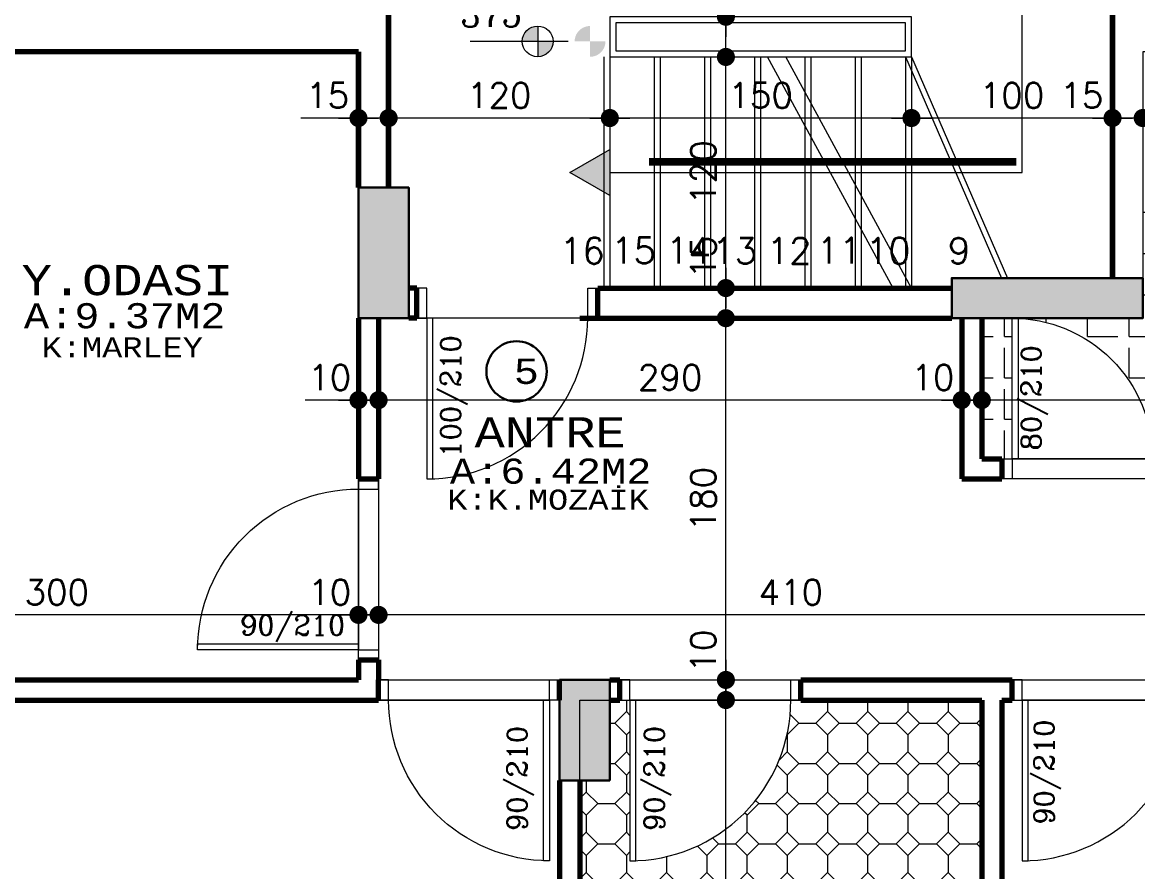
# Model space of a CAD drawing. Header units: millimetres. Extents: x 35860 to 71103, y -11298 to -8385.
# Drawn here: x 47199 to 47754, y -10414 to -9991 of the extents above; entities that cross this region are included whole.
import ezdxf
from ezdxf.enums import TextEntityAlignment as Align

# ---------------------------------------------------------------- set-up
doc = ezdxf.new("R2010")
doc.units = ezdxf.units.MM
doc.header["$MEASUREMENT"] = 0
doc.layers.get('0').update_dxf_attribs({"lineweight": 15})
doc.layers.get('Defpoints').update_dxf_attribs({"lineweight": 20})
for name, color, linetype, lineweight in [('02', 2, 'Continuous', 20), ('03_Yazı', 1, 'Continuous', 30), ('05', 4, 'Continuous', 50), ('07', 3, 'Continuous', 70), ('Kolon', 6, 'Continuous', 30), ('Merd&Balkon', 40, 'Continuous', 20), ('Ölçü', 140, 'Continuous', 20)]:
    doc.layers.add(name, color=color, linetype=linetype, lineweight=lineweight)
doc.layers.add('Lay_X', color=45, linetype='Continuous', lineweight=13, plot=False)
doc.styles.add('0', font='txt.shx')
doc.styles.add('C', font='')
doc.styles.add('ROMANC', font='romanc', dxfattribs={"height": 0.11})
doc.styles.get('C').set_extended_font_data('Courier New Tur')
doc.dimstyles.new('2', dxfattribs={"dimtxt": 12.5, "dimasz": 1, "dimexe": 0, "dimexo": 0, "dimgap": 5, "dimtad": 1, "dimdec": 0, "dimlfac": -1, "dimzin": 12, "dimdsep": 46, "dimtxsty": '0', "dimblk": 'DOT', "dimcen": 2.5, "dimse1": 1, "dimse2": 1, "dimclrd": 256, "dimclrt": 1, "dimadec": 0, "dimazin": 0, "dimtfac": 1, "dimtdec": 0, "dimtmove": 0, "dimatfit": 0, "dimldrblk": 'DOT', "dimfxl": 1, "dimtolj": 1, "dimtzin": 0, "dimlwd": -1, "dimarcsym": 0})

# ---------------------------------------------------------------- blocks, each defined once
blk = doc.blocks.new('DOT')
at = {"color": 0}
blk.add_line((-10, 0), (10, 0), dxfattribs=at)
at = {"color": 0, "const_width": 4.5}
blk.add_lwpolyline([(-2.25, 0, 1), (2.25, 0, 1)], format="xyb", close=True, dxfattribs=at)
blk = doc.blocks.new('*D595')
at = {"layer": 'Defpoints', "color": 0, "transparency": 16777216}
for p in [(47376.06, -10218.42), (47376.06, -10286.05), (47786.06, -10308.42)]:
    blk.add_point(p, dxfattribs=at)
at = {"layer": 'Ölçü', "transparency": 16777216}
blk.add_line((47785.06, -10286.05), (47377.06, -10286.05), dxfattribs=at)
at = {"layer": 'Ölçü', "transparency": 16777216, "rotation": 180}
blk.add_blockref('DOT', (47376.06, -10286.05), dxfattribs=at)
at = {"layer": 'Ölçü', "transparency": 16777216}
blk.add_blockref('DOT', (47786.06, -10286.05), dxfattribs=at)
at = {"layer": 'Ölçü', "color": 1, "transparency": 16777216, "insert": (47581.06, -10274.8), "char_height": 12.5, "attachment_point": 5, "style": '0'}
blk.add_mtext('\\A1;410', dxfattribs=at)
blk = doc.blocks.new('*D596')
at = {"layer": 'Defpoints', "color": 0, "transparency": 16777216}
for p in [(47366.06, -10218.42), (47376.06, -10218.42), (47366.06, -10286.05)]:
    blk.add_point(p, dxfattribs=at)
at = {"layer": 'Ölçü', "transparency": 16777216}
for p, q in [((47365.06, -10286.05), (47339.48, -10286.05)), ((47376.06, -10286.05), (47366.06, -10286.05)), ((47377.06, -10286.05), (47378.06, -10286.05))]:
    blk.add_line(p, q, dxfattribs=at)
blk.add_blockref('DOT', (47366.06, -10286.05), dxfattribs=at)
at = {"layer": 'Ölçü', "transparency": 16777216, "rotation": 180}
blk.add_blockref('DOT', (47376.06, -10286.05), dxfattribs=at)
at = {"layer": 'Ölçü', "color": 1, "transparency": 16777216, "insert": (47351.77, -10274.8), "char_height": 12.5, "attachment_point": 5, "style": '0'}
blk.add_mtext('\\A1;10', dxfattribs=at)
blk = doc.blocks.new('*D597')
at = {"layer": 'Defpoints', "color": 0, "transparency": 16777216}
for p in [(47366.06, -10218.42), (47066.06, -10286.05), (47066.06, -10318.42)]:
    blk.add_point(p, dxfattribs=at)
at = {"layer": 'Ölçü', "transparency": 16777216}
blk.add_line((47365.06, -10286.05), (47067.06, -10286.05), dxfattribs=at)
at = {"layer": 'Ölçü', "transparency": 16777216, "rotation": 180}
blk.add_blockref('DOT', (47066.06, -10286.05), dxfattribs=at)
at = {"layer": 'Ölçü', "transparency": 16777216}
blk.add_blockref('DOT', (47366.06, -10286.05), dxfattribs=at)
at = {"layer": 'Ölçü', "color": 1, "transparency": 16777216, "insert": (47216.06, -10274.8), "char_height": 12.5, "attachment_point": 5, "style": '0'}
blk.add_mtext('\\A1;300', dxfattribs=at)
blk = doc.blocks.new('*D600')
at = {"layer": 'Defpoints', "color": 0, "transparency": 16777216}
for p in [(47756.06, -10005.92), (47936.06, -10005.92), (47756.06, -10038.81)]:
    blk.add_point(p, dxfattribs=at)
at = {"layer": 'Ölçü', "transparency": 16777216}
blk.add_line((47935.06, -10038.81), (47757.06, -10038.81), dxfattribs=at)
at = {"layer": 'Ölçü', "transparency": 16777216, "rotation": 180}
blk.add_blockref('DOT', (47756.06, -10038.81), dxfattribs=at)
at = {"layer": 'Ölçü', "transparency": 16777216}
blk.add_blockref('DOT', (47936.06, -10038.81), dxfattribs=at)
at = {"layer": 'Ölçü', "color": 1, "transparency": 16777216, "insert": (47846.06, -10027.56), "char_height": 12.5, "attachment_point": 5, "style": '0'}
blk.add_mtext('\\A1;180', dxfattribs=at)
blk = doc.blocks.new('*D601')
at = {"layer": 'Defpoints', "color": 0, "transparency": 16777216}
for p in [(47756.06, -10005.92), (47741.06, -10038.81), (47741.06, -10118.42)]:
    blk.add_point(p, dxfattribs=at)
at = {"layer": 'Ölçü', "transparency": 16777216}
for p, q in [((47740.06, -10038.81), (47712.39, -10038.81)), ((47756.06, -10038.81), (47741.06, -10038.81)), ((47757.06, -10038.81), (47758.06, -10038.81))]:
    blk.add_line(p, q, dxfattribs=at)
blk.add_blockref('DOT', (47741.06, -10038.81), dxfattribs=at)
at = {"layer": 'Ölçü', "transparency": 16777216, "rotation": 180}
blk.add_blockref('DOT', (47756.06, -10038.81), dxfattribs=at)
at = {"layer": 'Ölçü', "color": 1, "transparency": 16777216, "insert": (47725.73, -10027.56), "char_height": 12.5, "attachment_point": 5, "style": '0'}
blk.add_mtext('\\A1;15', dxfattribs=at)
blk = doc.blocks.new('*D602')
at = {"layer": 'Defpoints', "color": 0, "transparency": 16777216}
for p in [(47641.06, -10008.42), (47641.06, -10038.81), (47741.06, -10118.42)]:
    blk.add_point(p, dxfattribs=at)
at = {"layer": 'Ölçü', "transparency": 16777216}
blk.add_line((47740.06, -10038.81), (47642.06, -10038.81), dxfattribs=at)
at = {"layer": 'Ölçü', "transparency": 16777216, "rotation": 180}
blk.add_blockref('DOT', (47641.06, -10038.81), dxfattribs=at)
at = {"layer": 'Ölçü', "transparency": 16777216}
blk.add_blockref('DOT', (47741.06, -10038.81), dxfattribs=at)
at = {"layer": 'Ölçü', "color": 1, "transparency": 16777216, "insert": (47691.06, -10027.56), "char_height": 12.5, "attachment_point": 5, "style": '0'}
blk.add_mtext('\\A1;100', dxfattribs=at)
blk = doc.blocks.new('*D603')
at = {"layer": 'Defpoints', "color": 0, "transparency": 16777216}
for p in [(47491.06, -10008.42), (47641.06, -10008.42), (47491.06, -10038.81)]:
    blk.add_point(p, dxfattribs=at)
at = {"layer": 'Ölçü', "transparency": 16777216}
blk.add_line((47640.06, -10038.81), (47492.06, -10038.81), dxfattribs=at)
at = {"layer": 'Ölçü', "transparency": 16777216, "rotation": 180}
blk.add_blockref('DOT', (47491.06, -10038.81), dxfattribs=at)
at = {"layer": 'Ölçü', "transparency": 16777216}
blk.add_blockref('DOT', (47641.06, -10038.81), dxfattribs=at)
at = {"layer": 'Ölçü', "color": 1, "transparency": 16777216, "insert": (47566.06, -10027.56), "char_height": 12.5, "attachment_point": 5, "style": '0'}
blk.add_mtext('\\A1;150', dxfattribs=at)
blk = doc.blocks.new('*D604')
at = {"layer": 'Defpoints', "color": 0, "transparency": 16777216}
for p in [(47491.06, -10008.42), (47381.06, -10038.81), (47381.06, -10073.42)]:
    blk.add_point(p, dxfattribs=at)
at = {"layer": 'Ölçü', "transparency": 16777216}
blk.add_line((47490.06, -10038.81), (47382.06, -10038.81), dxfattribs=at)
at = {"layer": 'Ölçü', "transparency": 16777216, "rotation": 180}
blk.add_blockref('DOT', (47381.06, -10038.81), dxfattribs=at)
at = {"layer": 'Ölçü', "transparency": 16777216}
blk.add_blockref('DOT', (47491.06, -10038.81), dxfattribs=at)
at = {"layer": 'Ölçü', "color": 1, "transparency": 16777216, "insert": (47436.06, -10027.56), "char_height": 12.5, "attachment_point": 5, "style": '0'}
blk.add_mtext('\\A1;120', dxfattribs=at)
blk = doc.blocks.new('*D605')
at = {"layer": 'Defpoints', "color": 0, "transparency": 16777216}
for p in [(47366.06, -10005.92), (47366.06, -10038.81), (47381.06, -10073.42)]:
    blk.add_point(p, dxfattribs=at)
at = {"layer": 'Ölçü', "transparency": 16777216}
for p, q in [((47365.06, -10038.81), (47337.39, -10038.81)), ((47381.06, -10038.81), (47366.06, -10038.81)), ((47382.06, -10038.81), (47383.06, -10038.81))]:
    blk.add_line(p, q, dxfattribs=at)
blk.add_blockref('DOT', (47366.06, -10038.81), dxfattribs=at)
at = {"layer": 'Ölçü', "transparency": 16777216, "rotation": 180}
blk.add_blockref('DOT', (47381.06, -10038.81), dxfattribs=at)
at = {"layer": 'Ölçü', "color": 1, "transparency": 16777216, "insert": (47350.73, -10027.56), "char_height": 12.5, "attachment_point": 5, "style": '0'}
blk.add_mtext('\\A1;15', dxfattribs=at)
blk = doc.blocks.new('*D607')
at = {"layer": 'Defpoints', "color": 0, "transparency": 16777216}
for p in [(47936.06, -10172.17), (47676.06, -10179.16), (47676.06, -10208.42)]:
    blk.add_point(p, dxfattribs=at)
at = {"layer": 'Ölçü', "transparency": 16777216}
blk.add_line((47935.06, -10179.16), (47677.06, -10179.16), dxfattribs=at)
at = {"layer": 'Ölçü', "transparency": 16777216, "rotation": 180}
blk.add_blockref('DOT', (47676.06, -10179.16), dxfattribs=at)
at = {"layer": 'Ölçü', "transparency": 16777216}
blk.add_blockref('DOT', (47936.06, -10179.16), dxfattribs=at)
at = {"layer": 'Ölçü', "color": 1, "transparency": 16777216, "insert": (47806.06, -10167.91), "char_height": 12.5, "attachment_point": 5, "style": '0'}
blk.add_mtext('\\A1;260', dxfattribs=at)
blk = doc.blocks.new('*D608')
at = {"layer": 'Defpoints', "color": 0, "transparency": 16777216}
for p in [(47666.06, -10179.16), (47676.06, -10208.42), (47666.06, -10218.42)]:
    blk.add_point(p, dxfattribs=at)
at = {"layer": 'Ölçü', "transparency": 16777216}
for p, q in [((47665.06, -10179.16), (47639.48, -10179.16)), ((47676.06, -10179.16), (47666.06, -10179.16)), ((47677.06, -10179.16), (47678.06, -10179.16))]:
    blk.add_line(p, q, dxfattribs=at)
blk.add_blockref('DOT', (47666.06, -10179.16), dxfattribs=at)
at = {"layer": 'Ölçü', "transparency": 16777216, "rotation": 180}
blk.add_blockref('DOT', (47676.06, -10179.16), dxfattribs=at)
at = {"layer": 'Ölçü', "color": 1, "transparency": 16777216, "insert": (47651.77, -10167.91), "char_height": 12.5, "attachment_point": 5, "style": '0'}
blk.add_mtext('\\A1;10', dxfattribs=at)
blk = doc.blocks.new('*D609')
at = {"layer": 'Defpoints', "color": 0, "transparency": 16777216}
for p in [(47376.06, -10179.16), (47376.06, -10218.42), (47666.06, -10218.42)]:
    blk.add_point(p, dxfattribs=at)
at = {"layer": 'Ölçü', "transparency": 16777216}
blk.add_line((47665.06, -10179.16), (47377.06, -10179.16), dxfattribs=at)
at = {"layer": 'Ölçü', "transparency": 16777216, "rotation": 180}
blk.add_blockref('DOT', (47376.06, -10179.16), dxfattribs=at)
at = {"layer": 'Ölçü', "transparency": 16777216}
blk.add_blockref('DOT', (47666.06, -10179.16), dxfattribs=at)
at = {"layer": 'Ölçü', "color": 1, "transparency": 16777216, "insert": (47521.06, -10167.91), "char_height": 12.5, "attachment_point": 5, "style": '0'}
blk.add_mtext('\\A1;290', dxfattribs=at)
blk = doc.blocks.new('*D610')
at = {"layer": 'Defpoints', "color": 0, "transparency": 16777216}
for p in [(47366.06, -10179.16), (47366.06, -10218.42), (47376.06, -10218.42)]:
    blk.add_point(p, dxfattribs=at)
at = {"layer": 'Ölçü', "transparency": 16777216}
for p, q in [((47365.06, -10179.16), (47339.48, -10179.16)), ((47376.06, -10179.16), (47366.06, -10179.16)), ((47377.06, -10179.16), (47378.06, -10179.16))]:
    blk.add_line(p, q, dxfattribs=at)
blk.add_blockref('DOT', (47366.06, -10179.16), dxfattribs=at)
at = {"layer": 'Ölçü', "transparency": 16777216, "rotation": 180}
blk.add_blockref('DOT', (47376.06, -10179.16), dxfattribs=at)
at = {"layer": 'Ölçü', "color": 1, "transparency": 16777216, "insert": (47351.77, -10167.91), "char_height": 12.5, "attachment_point": 5, "style": '0'}
blk.add_mtext('\\A1;10', dxfattribs=at)
blk = doc.blocks.new('*D658')
at = {"layer": 'Defpoints', "color": 0, "transparency": 16777216}
for p in [(47548.77, -10328.42), (47586.06, -10328.42), (47489.95, -10668.42)]:
    blk.add_point(p, dxfattribs=at)
at = {"layer": 'Ölçü', "transparency": 16777216}
blk.add_line((47548.77, -10667.42), (47548.77, -10329.42), dxfattribs=at)
for p, rotation in [((47548.77, -10328.42), 90), ((47548.77, -10668.42), 270)]:
    blk.add_blockref('DOT', p, dxfattribs=dict(at, rotation=rotation))
at = {"layer": 'Ölçü', "color": 1, "transparency": 16777216, "insert": (47537.52, -10498.42), "char_height": 12.5, "attachment_point": 5, "rotation": 90, "style": '0'}
blk.add_mtext('\\A1;340', dxfattribs=at)
blk = doc.blocks.new('*D659')
at = {"layer": 'Defpoints', "color": 0, "transparency": 16777216}
for p in [(47548.77, -10318.42), (47586.06, -10318.42), (47586.06, -10328.42)]:
    blk.add_point(p, dxfattribs=at)
at = {"layer": 'Ölçü', "transparency": 16777216}
for p, q in [((47548.77, -10317.42), (47548.77, -10291.84)), ((47548.77, -10328.42), (47548.77, -10318.42)), ((47548.77, -10329.42), (47548.77, -10330.42))]:
    blk.add_line(p, q, dxfattribs=at)
for p, rotation in [((47548.77, -10318.42), 270), ((47548.77, -10328.42), 90)]:
    blk.add_blockref('DOT', p, dxfattribs=dict(at, rotation=rotation))
at = {"layer": 'Ölçü', "color": 1, "transparency": 16777216, "insert": (47537.52, -10304.13), "char_height": 12.5, "attachment_point": 5, "rotation": 90, "style": '0'}
blk.add_mtext('\\A1;10', dxfattribs=at)
blk = doc.blocks.new('*D660')
at = {"layer": 'Defpoints', "color": 0, "transparency": 16777216}
for p in [(47476.06, -10138.42), (47548.77, -10138.42), (47586.06, -10318.42)]:
    blk.add_point(p, dxfattribs=at)
at = {"layer": 'Ölçü', "transparency": 16777216}
blk.add_line((47548.77, -10317.42), (47548.77, -10139.42), dxfattribs=at)
for p, rotation in [((47548.77, -10138.42), 90), ((47548.77, -10318.42), 270)]:
    blk.add_blockref('DOT', p, dxfattribs=dict(at, rotation=rotation))
at = {"layer": 'Ölçü', "color": 1, "transparency": 16777216, "insert": (47537.52, -10228.42), "char_height": 12.5, "attachment_point": 5, "rotation": 90, "style": '0'}
blk.add_mtext('\\A1;180', dxfattribs=at)
blk = doc.blocks.new('*D661')
at = {"layer": 'Defpoints', "color": 0, "transparency": 16777216}
for p in [(47485.04, -10123.42), (47548.77, -10123.42), (47476.06, -10138.42)]:
    blk.add_point(p, dxfattribs=at)
at = {"layer": 'Ölçü', "transparency": 16777216}
for p, q in [((47548.77, -10122.42), (47548.77, -10094.76)), ((47548.77, -10138.42), (47548.77, -10123.42)), ((47548.77, -10139.42), (47548.77, -10140.42))]:
    blk.add_line(p, q, dxfattribs=at)
for p, rotation in [((47548.77, -10123.42), 270), ((47548.77, -10138.42), 90)]:
    blk.add_blockref('DOT', p, dxfattribs=dict(at, rotation=rotation))
at = {"layer": 'Ölçü', "color": 1, "transparency": 16777216, "insert": (47537.52, -10108.09), "char_height": 12.5, "attachment_point": 5, "rotation": 90, "style": '0'}
blk.add_mtext('\\A1;15', dxfattribs=at)
blk = doc.blocks.new('*D662')
at = {"layer": 'Defpoints', "color": 0, "transparency": 16777216}
for p in [(47491.06, -10008.42), (47548.77, -10008.42), (47485.04, -10123.42)]:
    blk.add_point(p, dxfattribs=at)
at = {"layer": 'Ölçü', "transparency": 16777216}
blk.add_line((47548.77, -10122.42), (47548.77, -10009.42), dxfattribs=at)
for p, rotation in [((47548.77, -10008.42), 90), ((47548.77, -10123.42), 270)]:
    blk.add_blockref('DOT', p, dxfattribs=dict(at, rotation=rotation))
at = {"layer": 'Ölçü', "color": 1, "transparency": 16777216, "insert": (47537.52, -10065.92), "char_height": 12.5, "attachment_point": 5, "rotation": 90, "style": '0'}
blk.add_mtext('\\A1;120', dxfattribs=at)
blk = doc.blocks.new('*D663')
at = {"layer": 'Defpoints', "color": 0, "transparency": 16777216}
for p in [(47491.06, -9988.42), (47548.77, -9988.42), (47491.06, -10008.42)]:
    blk.add_point(p, dxfattribs=at)
at = {"layer": 'Ölçü', "transparency": 16777216}
for p, q in [((47548.77, -9987.42), (47548.77, -9957.67)), ((47548.77, -10008.42), (47548.77, -9988.42)), ((47548.77, -10009.42), (47548.77, -10010.42))]:
    blk.add_line(p, q, dxfattribs=at)
for p, rotation in [((47548.77, -9988.42), 270), ((47548.77, -10008.42), 90)]:
    blk.add_blockref('DOT', p, dxfattribs=dict(at, rotation=rotation))
at = {"layer": 'Ölçü', "color": 1, "transparency": 16777216, "insert": (47537.52, -9972.05), "char_height": 12.5, "attachment_point": 5, "rotation": 90, "style": '0'}
blk.add_mtext('\\A1;20', dxfattribs=at)
blk = doc.blocks.new('*D664')
at = {"layer": 'Defpoints', "color": 0, "transparency": 16777216}
for p in [(47485.04, -9873.42), (47548.77, -9873.42), (47491.06, -9988.42)]:
    blk.add_point(p, dxfattribs=at)
at = {"layer": 'Ölçü', "transparency": 16777216}
blk.add_line((47548.77, -9987.42), (47548.77, -9874.42), dxfattribs=at)
for p, rotation in [((47548.77, -9873.42), 90), ((47548.77, -9988.42), 270)]:
    blk.add_blockref('DOT', p, dxfattribs=dict(at, rotation=rotation))
at = {"layer": 'Ölçü', "color": 1, "transparency": 16777216, "insert": (47537.52, -9930.92), "char_height": 12.5, "attachment_point": 5, "rotation": 90, "style": '0'}
blk.add_mtext('\\A1;120', dxfattribs=at)
blk = doc.blocks.new('NO')
at = {"layer": '03_Yazı'}
blk.add_circle((0, 0), 15, dxfattribs=at)
at = {"layer": '03_Yazı', "style": 'C'}
blk.add_attdef('99', text='', height=12.5, dxfattribs=at).set_placement((0, 0), align=Align.MIDDLE_CENTER)

msp = doc.modelspace()

# ---------------------------------------------------------------- hatches: boundary and pattern name
h = msp.add_hatch()
h.set_pattern_fill('ANSI33', color=256, scale=30, style=0)
h.paths.add_polyline_path([(47466.06, -9402.81), (47466.06, -9351.71), (47491.06, -9352.81), (47491.06, -9402.81)])
h.paths.add_polyline_path([(47951.06, -9983.42), (47891.06, -9983.42), (47891.06, -10013.42), (47951.06, -10013.42)])
h.paths.add_polyline_path([(47926.06, -9628.42), (47951.06, -9628.42), (47951.06, -9678.42), (47926.06, -9678.42)])
h.paths.add_polyline_path([(47491.06, -9638.42), (47491.06, -9678.42), (47466.06, -9678.42), (47466.06, -9638.42)])
h.paths.add_polyline_path([(47926.06, -10368.42), (47951.06, -10368.42), (47951.06, -10318.42), (47926.06, -10318.42)])
h.paths.add_polyline_path([(47491.06, -10368.42), (47491.06, -10318.42), (47466.06, -10318.42), (47466.06, -10368.42)])
h.paths.add_polyline_path([(47926.06, -9423.08), (47926.06, -9371.98), (47951.06, -9373.08), (47951.06, -9423.08)])
h.paths.add_polyline_path([(47661.06, -9360.3), (47686.06, -9361.4), (47686.06, -9411.4), (47661.06, -9411.4)])
h.paths.add_polyline_path([(47391.06, -10138.42), (47366.06, -10138.42), (47366.06, -10073.42), (47391.06, -10073.42)])
h.paths.add_polyline_path([(47391.06, -9923.42), (47391.06, -9858.42), (47366.06, -9858.42), (47366.06, -9923.42)])
h.paths.add_polyline_path([(47661.06, -9873.42), (47661.06, -9878.42), (47666.06, -9878.42), (47756.06, -9878.42), (47756.06, -9858.42), (47661.06, -9858.42)])
h.paths.add_polyline_path([(47661.06, -10133.42), (47661.06, -10118.42), (47756.06, -10118.42), (47756.06, -10138.42), (47661.06, -10138.42)])
h.paths.add_polyline_path([(47661.06, -10623.42), (47686.06, -10623.42), (47686.06, -10573.42), (47661.06, -10573.42)])
h.paths.add_polyline_path([(47491.06, -10623.42), (47491.06, -10573.42), (47466.06, -10573.42), (47466.06, -10623.42)])
h.paths.add_polyline_path([(47926.06, -10623.42), (47926.06, -10573.42), (47951.06, -10573.42), (47951.06, -10623.42)])
h.paths.add_polyline_path([(47051.06, -9384.52), (47051.06, -9333.42), (47076.06, -9334.52), (47076.06, -9384.52)])
h.paths.add_polyline_path([(47101.06, -9678.42), (47051.06, -9678.42), (47051.06, -9653.42), (47101.06, -9653.42)])
h.paths.add_polyline_path([(47091.06, -9893.42), (47051.06, -9893.42), (47051.06, -9923.42), (47091.06, -9923.42)])
h.paths.add_polyline_path([(47076.06, -10623.42), (47076.06, -10573.42), (47051.06, -10573.42), (47051.06, -10623.42)])
h.paths.add_polyline_path([(47101.06, -10318.42), (47051.06, -10318.42), (47051.06, -10343.42), (47101.06, -10343.42)])
h = msp.add_hatch(color=256)
h.paths.add_polyline_path([(47462.83, -10000.69, -0.414214), (47455.17, -10008.35), (47455.17, -10000.69)])
h.paths.add_polyline_path([(47455.17, -9993.03), (47455.17, -10000.69), (47447.51, -10000.69, -0.414214)])
h = msp.add_hatch(color=256)
h.paths.add_polyline_path([(47488.89, -10000.69, -0.414214), (47481.23, -10008.35), (47481.23, -10000.69)])
h.paths.add_polyline_path([(47481.23, -9993.03), (47481.23, -10000.69), (47473.56, -10000.69, -0.414214)])
h = msp.add_hatch()
h.set_pattern_fill('ANGLE', color=256, scale=75, style=0)
h.set_pattern_definition([(0, (-2080.745, 0), (0, 20.625), [15, -5.625]), (90, (-2080.745, 0), (-20.625, 1e-15), [15, -5.625])])
h.paths.add_polyline_path([(47936.06, -10065.92), (47756.06, -10065.92), (47756.06, -10138.42), (47694.06, -10138.42), (47694.06, -10138.49, -0.401712), (47761.06, -10208.42), (47826.06, -10208.42), (47826.06, -10173.42, -0.414214), (47831.06, -10168.42), (47871.06, -10168.42, -0.414214), (47876.06, -10173.42), (47876.06, -10208.42), (47936.06, -10208.42)])
h.paths.add_polyline_path([(47691.06, -10138.42), (47676.06, -10138.42), (47676.06, -10208.42), (47691.06, -10208.42)])
h.paths.add_polyline_path([(47909.27, -10158.54), (47932.19, -10158.54), (47932.19, -10177.29), (47909.27, -10177.29)], flags=24)
h.paths.add_polyline_path([(47787.31, -10158.54), (47824.81, -10158.54), (47824.81, -10177.29), (47787.31, -10177.29)], flags=24)
h.paths.add_polyline_path([(47868.33, -10204.55), (47868.33, -10183.71), (47887.08, -10183.71), (47887.08, -10204.55)], flags=25)
h.paths.add_polyline_path([(47868.33, -10125.92), (47868.33, -10088.42), (47887.08, -10088.42), (47887.08, -10125.92)], flags=24)
h.paths.add_polyline_path([(47761.75, -10125.6), (47873.82, -10125.6), (47873.82, -10104.53), (47761.75, -10104.53)], flags=24)
h.paths.add_polyline_path([(47765.6, -10141.17), (47866.75, -10141.17), (47866.75, -10121.33), (47765.6, -10121.33)], flags=24)
h.paths.add_polyline_path([(47774.05, -10110.96), (47860.72, -10110.96), (47860.72, -10087.3), (47774.05, -10087.3)], flags=24)
h = msp.add_hatch()
h.set_pattern_fill('SERAMIK1', color=256, scale=20, style=0, pattern_type=2)
h.set_pattern_definition([(315, (-2080.745, 5.8), (20.000006, -4e-15), [8.20244, -20.08184]), (0, (-2074.945, 0), (20, 20), [8.4, -11.6]), (45, (-2066.545, 0), (0, 20.000006), [8.20244, -20.08184]), (135, (-2060.745, 14.2), (-20.000006, 0), [8.20244, -20.08184]), (225, (-2074.945, 20), (-2e-15, -20.000006), [8.20244, -20.08184]), (270, (-2080.745, 14.2), (20, -20), [8.4, -11.6])])
h.paths.add_polyline_path([(47627.78, -10486.5), (47627.78, -10481.58), (47607.34, -10481.58), (47607.34, -10421.58), (47667.34, -10421.58), (47676.06, -10421.58), (47676.06, -10328.42), (47581.06, -10328.42, -0.40327), (47504.06, -10408.37), (47504.06, -10408.42), (47501.06, -10408.42), (47501.06, -10328.42), (47491.06, -10328.42), (47491.06, -10368.42), (47476.06, -10368.42), (47476.06, -10573.42), (47491.06, -10573.42), (47491.06, -10623.42), (47476.06, -10623.42), (47476.06, -10668.42), (47495.95, -10668.42), (47495.95, -10598.42), (47498.95, -10598.42), (47498.95, -10598.49, -0.401712), (47565.95, -10668.42), (47597.55, -10668.42), (47597.55, -10573.42), (47599.05, -10573.42), (47627.78, -10573.42), (47627.78, -10571.5)])
h.paths.add_polyline_path([(47558.35, -10506.77), (47593.77, -10506.77), (47593.77, -10525.52), (47558.35, -10525.52)], flags=24)
h.paths.add_polyline_path([(47528.14, -10517.17), (47528.14, -10479.67), (47546.89, -10479.67), (47546.89, -10517.17)], flags=24)
h.paths.add_polyline_path([(47492.72, -10474.43), (47593.87, -10474.43), (47593.87, -10454.6), (47492.72, -10454.6)], flags=24)
h.paths.add_polyline_path([(47488.87, -10460.18), (47600.93, -10460.18), (47600.93, -10439.11), (47488.87, -10439.11)], flags=24)
h.paths.add_polyline_path([(47491.94, -10444.13), (47594.19, -10444.13), (47594.19, -10421), (47491.94, -10421)], flags=24)

# ---------------------------------------------------------------- linework, layer by layer
for p, q in [((47455.17, -9993.03), (47455.17, -10008.35)), ((47455.17, -9993.03), (47455.17, -10008.35)), ((47462.83, -10000.69), (47421.64, -10000.69)), ((47462.83, -10000.69), (47421.64, -10000.69)), ((47470.4, -10000.69), (47462.75, -10000.69)), ((47470.4, -10000.69), (47462.75, -10000.69))]:
    msp.add_line(p, q)
msp.add_circle((47455.17, -10000.69), 7.66)
msp.add_circle((47455.17, -10000.69), 7.66)
at = {"layer": '02'}
for p, q in [((47488.06, -10008.42), (47488.06, -10123.42)), ((47513.06, -10008.42), (47513.06, -10123.42)), ((47538.06, -10008.42), (47538.06, -10123.42)), ((47563.06, -10008.42), (47563.06, -10123.42)), ((47588.06, -10008.42), (47588.06, -10123.42)), ((47613.06, -10008.42), (47613.06, -10123.42)), ((47638.06, -10008.42), (47685.89, -10118.42)), ((47638.06, -10008.42), (47638.06, -10123.42)), ((47694.06, -10208.42), (47691.06, -10208.42)), ((47366.06, -10300.42), (47366.06, -10303.42))]:
    msp.add_line(p, q, dxfattribs=at)
for points in [[(47395.04, -10138.42), (47400.04, -10138.42), (47400.04, -10123.42), (47395.04, -10123.42)], [(47485.04, -10138.42), (47480.04, -10138.42), (47480.04, -10123.42), (47485.04, -10123.42)], [(47686.06, -10208.42), (47691.06, -10208.42), (47691.06, -10218.42), (47686.06, -10218.42)], [(47366.06, -10218.42), (47366.06, -10223.42), (47376.06, -10223.42), (47376.06, -10218.42)], [(47366.06, -10308.42), (47366.06, -10303.42), (47376.06, -10303.42), (47376.06, -10308.42)], [(47376.06, -10328.42), (47381.06, -10328.42), (47381.06, -10318.42), (47376.06, -10318.42)], [(47466.06, -10328.42), (47461.06, -10328.42), (47461.06, -10318.42), (47466.06, -10318.42)], [(47496.06, -10328.42), (47501.06, -10328.42), (47501.06, -10318.42), (47496.06, -10318.42)], [(47586.06, -10328.42), (47581.06, -10328.42), (47581.06, -10318.42), (47586.06, -10318.42)], [(47691.06, -10328.42), (47696.06, -10328.42), (47696.06, -10318.42), (47691.06, -10318.42)]]:
    msp.add_lwpolyline(points, dxfattribs=at)
for points in [[(47400.04, -10218.42, 0.414214), (47480.04, -10138.42), (47400.04, -10138.42), (47400.04, -10218.42), (47403.04, -10218.42), (47403.04, -10138.42)], [(47691.06, -10138.42, -0.414214), (47761.06, -10208.42), (47691.06, -10208.42), (47691.06, -10138.42), (47694.06, -10138.42), (47694.06, -10208.42)], [(47286.06, -10303.42, -0.414214), (47366.06, -10223.42), (47366.06, -10303.42), (47286.06, -10303.42), (47286.06, -10300.42), (47366.06, -10300.42)], [(47461.06, -10408.42, -0.414214), (47381.06, -10328.42), (47461.06, -10328.42), (47461.06, -10408.42), (47458.06, -10408.42), (47458.06, -10328.42)], [(47501.06, -10408.42, 0.414214), (47581.06, -10328.42), (47501.06, -10328.42), (47501.06, -10408.42), (47504.06, -10408.42), (47504.06, -10328.42)], [(47696.06, -10408.42, 0.414214), (47776.06, -10328.42), (47696.06, -10328.42), (47696.06, -10408.42), (47699.06, -10408.42), (47699.06, -10328.42)]]:
    msp.add_lwpolyline(points, format="xyb", dxfattribs=at)
at = {"layer": '05', "ltscale": 3}
for p, q in [((47693.17, -10059.67), (47510.57, -10059.67)), ((47693.17, -10059.67), (47510.57, -10059.67)), ((47693.17, -10059.67), (47510.57, -10059.67)), ((47693.17, -10060.67), (47510.57, -10060.67)), ((47693.17, -10060.67), (47510.57, -10060.67)), ((47693.17, -10060.67), (47510.57, -10060.67)), ((47693.17, -10061.67), (47510.57, -10061.67)), ((47693.17, -10061.67), (47510.57, -10061.67)), ((47693.17, -10061.67), (47510.57, -10061.67))]:
    msp.add_line(p, q, dxfattribs=at)
at = {"layer": '07'}
for p, q in [((47741.06, -9878.42), (47741.06, -10118.42)), ((47741.06, -10118.42), (47741.06, -9878.42)), ((47381.06, -10073.42), (47381.06, -9923.42)), ((47381.06, -9923.42), (47381.06, -10073.42)), ((47366.06, -10005.92), (47066.06, -10005.92)), ((47366.06, -10073.42), (47366.06, -10005.92)), ((47366.06, -10005.92), (47366.06, -10073.42)), ((47395.04, -10123.42), (47391.06, -10123.42)), ((47395.04, -10138.42), (47395.04, -10123.42)), ((47485.04, -10123.42), (47661.06, -10123.42)), ((47485.04, -10138.42), (47485.04, -10123.42)), ((47366.06, -10138.42), (47366.06, -10218.42)), ((47376.06, -10138.42), (47376.06, -10218.42)), ((47395.04, -10138.42), (47391.06, -10138.42)), ((47476.06, -10138.42), (47661.06, -10138.42)), ((47666.06, -10138.42), (47666.06, -10218.42)), ((47676.06, -10138.42), (47676.06, -10208.42)), ((47676.06, -10208.42), (47686.06, -10208.42)), ((47686.06, -10208.42), (47686.06, -10218.42)), ((47366.06, -10218.42), (47376.06, -10218.42)), ((47666.06, -10218.42), (47686.06, -10218.42)), ((47366.06, -10308.42), (47366.06, -10318.42)), ((47366.06, -10308.42), (47376.06, -10308.42)), ((47376.06, -10308.42), (47376.06, -10318.42)), ((47101.06, -10318.42), (47366.06, -10318.42)), ((47376.06, -10328.42), (47376.06, -10318.42)), ((47466.06, -10328.42), (47466.06, -10318.42)), ((47491.06, -10318.42), (47496.06, -10318.42)), ((47496.06, -10328.42), (47496.06, -10318.42)), ((47586.06, -10318.42), (47676.06, -10318.42)), ((47586.06, -10328.42), (47586.06, -10318.42)), ((47676.06, -10318.42), (47676.06, -10318.42)), ((47676.06, -10318.42), (47691.06, -10318.42)), ((47691.06, -10328.42), (47691.06, -10318.42)), ((47101.06, -10328.42), (47376.06, -10328.42)), ((47491.06, -10328.42), (47496.06, -10328.42)), ((47586.06, -10328.42), (47676.06, -10328.42)), ((47676.06, -10328.42), (47676.06, -10573.42)), ((47686.06, -10328.42), (47686.06, -10573.42)), ((47686.06, -10328.42), (47691.06, -10328.42)), ((47466.06, -10368.42), (47466.06, -10573.42)), ((47476.06, -10368.42), (47476.06, -10573.42))]:
    msp.add_line(p, q, dxfattribs=at)
at = {"layer": 'Defpoints'}
for p in [(47586.06, -10318.42), (47595.01, -10318.42)]:
    msp.add_point(p, dxfattribs=at)
at = {"layer": 'Kolon'}
for points in [[(47391.06, -10138.42), (47366.06, -10138.42), (47366.06, -10073.42), (47391.06, -10073.42)], [(47661.06, -10133.42), (47661.06, -10118.42), (47756.06, -10118.42), (47756.06, -10138.42), (47661.06, -10138.42)], [(47491.06, -10368.42), (47491.06, -10318.42), (47466.06, -10318.42), (47466.06, -10318.42), (47466.06, -10368.42), (47466.06, -10368.42)]]:
    msp.add_lwpolyline(points, close=True, dxfattribs=at)
at = {"layer": 'Lay_X'}
for points in [[(47066.06, -10005.92), (47066.06, -10318.42), (47366.06, -10318.42), (47366.06, -10005.92)], [(47676.06, -10138.42), (47676.06, -10208.42), (47936.06, -10208.42), (47936.06, -10005.92), (47756.06, -10005.92), (47756.06, -10138.42)], [(47376.06, -10138.42), (47376.06, -10318.42), (47786.06, -10318.42), (47786.06, -10218.42), (47666.06, -10218.42), (47666.06, -10138.42)], [(47466.06, -10758.42), (47466.06, -10328.42), (47066.06, -10328.42), (47066.06, -10758.42)], [(47676.06, -10328.42), (47676.06, -10668.42), (47476.06, -10668.42), (47476.06, -10328.42)], [(47686.06, -10758.42), (47686.06, -10328.42), (47936.06, -10328.42), (47936.06, -10758.42)]]:
    msp.add_lwpolyline(points, close=True, dxfattribs=at)
at = {"layer": 'Merd&Balkon'}
for p, q in [((47696.06, -10065.92), (47696.06, -9930.92)), ((47491.06, -10008.42), (47491.06, -10123.42)), ((47516.06, -10008.42), (47516.06, -10123.42)), ((47541.06, -10008.42), (47541.06, -10123.42)), ((47566.06, -10008.42), (47566.06, -10123.42)), ((47631.95, -10123.42), (47569.45, -10008.42)), ((47641.06, -10123.42), (47578.56, -10008.42)), ((47591.06, -10008.42), (47591.06, -10123.42)), ((47616.06, -10008.42), (47616.06, -10123.42)), ((47641.06, -10008.42), (47641.06, -10123.42)), ((47641.06, -10008.42), (47688.89, -10118.42)), ((47471.11, -10065.92), (47491.06, -10054.4)), ((47491.06, -10054.4), (47491.06, -10077.44)), ((47491.06, -10077.44), (47471.11, -10065.92)), ((47491.06, -10065.92), (47696.06, -10065.92))]:
    msp.add_line(p, q, dxfattribs=at)
for points in [[(47641.06, -10008.42), (47641.06, -9988.42), (47491.06, -9988.42), (47491.06, -10008.42)], [(47638.06, -10005.42), (47638.06, -9991.42), (47494.06, -9991.42), (47494.06, -10005.42)]]:
    msp.add_lwpolyline(points, close=True, dxfattribs=at)
for points in [[(47484.41, -10065.92), (47471.11, -10065.92), (47491.06, -10054.4)], [(47484.41, -10065.92), (47491.06, -10054.4), (47491.06, -10077.44)], [(47484.41, -10065.92), (47491.06, -10077.44), (47471.11, -10065.92)]]:
    msp.add_solid(points, dxfattribs=at)

# ---------------------------------------------------------------- block references
at = {"layer": '03_Yazı'}
ref = msp.add_blockref('NO', (47444.66, -10164.87), dxfattribs=dict(at, xscale=-1))
ref.add_attrib('99', '5', dxfattribs={"height": 12.5, "style": 'C'}).set_placement((47449.55, -10164.87), align=Align.MIDDLE_CENTER)

# ---------------------------------------------------------------- texts
at = {"layer": '03_Yazı', "color": 4, "style": 'ROMANC'}
msp.add_text('375', height=12, dxfattribs=at).set_placement((47416.5, -9993.43))
at = {"layer": '03_Yazı'}
for s, height, style, p in [('16', 13, '0', (47466.24, -10111.35)), ('15', 13, '0', (47491.7, -10111.21)), ('14', 13, '0', (47519.09, -10111.21)), ('13', 13, '0', (47541.98, -10111.35)), ('12', 13, '0', (47569.09, -10111.35)), ('11', 13, '0', (47593.9, -10111.21)), ('10', 13, '0', (47618.35, -10111.35)), ('9', 13, '0', (47659.17, -10111.35)), ('90/210', 10, 'ROMANC', (47307.17, -10296.18))]:
    msp.add_text(s, height=height, dxfattribs=dict(at, style=style)).set_placement(p)
at = {"layer": '03_Yazı', "style": 'ROMANC'}
for s, p in [('100/210', (47416.91, -10207.81)), ('80/210', (47705.59, -10204.17)), ('90/210', (47449.99, -10393.59)), ('90/210', (47449.99, -10393.59)), ('90/210', (47449.99, -10393.59)), ('90/210', (47518.21, -10393.59)), ('90/210', (47518.21, -10393.59)), ('90/210', (47518.21, -10393.59)), ('90/210', (47712.01, -10390.48)), ('90/210', (47712.01, -10390.48)), ('90/210', (47712.01, -10390.48))]:
    msp.add_text(s, height=10, rotation=90, dxfattribs=at).set_placement(p)
at = {"layer": '03_Yazı', "style": 'C', "flags": 12}
for tag, text, height, p in [('Y.ODASI', 'Y.ODASI', 15, (47251.18, -10119.46)), ('K:MARLEY', 'K:MARLEY', 10, (47248.61, -10152.94)), ('ANTRE', 'ANTRE', 15, (47461.37, -10195.22)), ('K:K.MOZAİK', 'K:K.MOZAİK', 10, (47460.34, -10228.71))]:
    msp.add_attdef(tag, text=text, height=height, dxfattribs=at).set_placement(p, align=Align.MIDDLE_CENTER)
at = {"layer": '03_Yazı', "style": 'C'}
for tag, p in [('A:9.37M2', (47249.79, -10137.2)), ('A:6.42M2', (47461.64, -10214.53))]:
    msp.add_attdef(tag, text='A:10.00m2', height=12.5, dxfattribs=at).set_placement(p, align=Align.MIDDLE_CENTER)

# ---------------------------------------------------------------- dimensions: what is measured, and where the dimension line sits
at = {"layer": 'Ölçü'}
for base, p1, p2, angle, picture, middle in [((47548.77, -9873.42), (47491.06, -9988.42), (47485.04, -9873.42), 90, '*D664', (47537.52, -9930.92)), ((47548.77, -10008.42), (47485.04, -10123.42), (47491.06, -10008.42), 90, '*D662', (47537.52, -10065.92)), ((47381.06, -10038.81), (47491.06, -10008.42), (47381.06, -10073.42), 180, '*D604', (47436.06, -10027.56))]:
    dim = msp.add_linear_dim(base=base, p1=p1, p2=p2, angle=angle, text='120', dimstyle='2', dxfattribs=at)
    dim.commit()
    dim.dimension.update_dxf_attribs({"geometry": picture, "text_midpoint": middle})
for base, p1, p2, angle, picture, middle in [((47548.77, -9988.42), (47491.06, -10008.42), (47491.06, -9988.42), 90, '*D663', (47537.52, -9972.05)), ((47366.06, -10038.81), (47381.06, -10073.42), (47366.06, -10005.92), 180, '*D605', (47350.73, -10027.56)), ((47741.06, -10038.81), (47756.06, -10005.92), (47741.06, -10118.42), 180, '*D601', (47725.73, -10027.56)), ((47756.06, -10038.81), (47936.06, -10005.92), (47756.06, -10005.92), 180, '*D600', (47846.06, -10027.56)), ((47491.06, -10038.81), (47641.06, -10008.42), (47491.06, -10008.42), 180, '*D603', (47566.06, -10027.56)), ((47641.06, -10038.81), (47741.06, -10118.42), (47641.06, -10008.42), 180, '*D602', (47691.06, -10027.56)), ((47548.77, -10123.42), (47476.06, -10138.42), (47485.04, -10123.42), 90, '*D661', (47537.52, -10108.09)), ((47548.77, -10138.42), (47586.06, -10318.42), (47476.06, -10138.42), 90, '*D660', (47537.52, -10228.42)), ((47366.06, -10179.16), (47376.06, -10218.42), (47366.06, -10218.42), 180, '*D610', (47351.77, -10167.91)), ((47376.06, -10179.16), (47666.06, -10218.42), (47376.06, -10218.42), 180, '*D609', (47521.06, -10167.91)), ((47666.06, -10179.16), (47676.06, -10208.42), (47666.06, -10218.42), 180, '*D608', (47651.77, -10167.91)), ((47676.06, -10179.16), (47936.06, -10172.17), (47676.06, -10208.42), 180, '*D607', (47806.06, -10167.91)), ((47066.06, -10286.05), (47366.06, -10218.42), (47066.06, -10318.42), 180, '*D597', (47216.06, -10274.8)), ((47366.06, -10286.05), (47376.06, -10218.42), (47366.06, -10218.42), 180, '*D596', (47351.77, -10274.8)), ((47376.06, -10286.05), (47786.06, -10308.42), (47376.06, -10218.42), 180, '*D595', (47581.06, -10274.8)), ((47548.77, -10318.42), (47586.06, -10328.42), (47586.06, -10318.42), 90, '*D659', (47537.52, -10304.13)), ((47548.77, -10328.42), (47489.95, -10668.42), (47586.06, -10328.42), 90, '*D658', (47537.52, -10498.42))]:
    dim = msp.add_linear_dim(base=base, p1=p1, p2=p2, angle=angle, dimstyle='2', dxfattribs=at)
    dim.commit()
    dim.dimension.update_dxf_attribs({"geometry": picture, "text_midpoint": middle})

doc.saveas('drawing.dxf')
